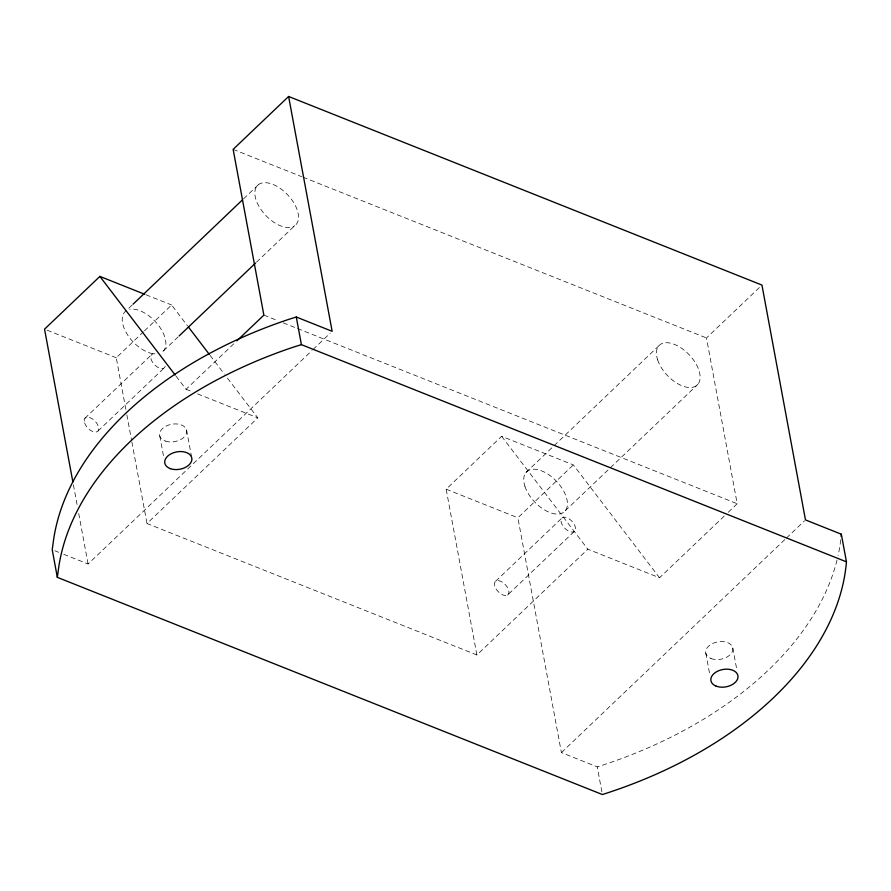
<?xml version="1.0" encoding="UTF-8"?>
<svg xmlns="http://www.w3.org/2000/svg" width="891" height="891" viewBox="0 0 891 891"><rect width="100%" height="100%" fill="white"/><g stroke="black" fill="none" stroke-linecap="round" stroke-linejoin="round"><path stroke-width="0.67" stroke-dasharray="4.46 3.34" d="M132.057 305.156L126.021 310.903A27.465 15.036 46.4 0 0 128.393 336.096A27.465 15.036 46.4 0 0 155.958 353.983M243.599 198.804L258.668 184.437M125.831 409.381L116.264 357.748L143.429 331.853M144.442 330.895L171.607 304.989L187.5 325.816M84.879 418.291L151.448 354.83M178.133 336.876L162.062 352.212A27.465 15.036 46.4 0 0 158.654 325.594A27.465 15.036 46.4 0 0 129.841 309.344M256.519 262.143L294.698 225.746A27.465 15.036 46.4 0 0 278.393 187.199A27.465 15.036 46.4 0 0 256.964 202.324A27.465 15.036 46.4 0 0 294.698 225.746M98.055 430.966L164.612 367.504M176.039 376.147L186.074 389.289L234.946 342.701M63.74 554.313L88.075 564.003L312.05 350.464M313.053 349.506L330.127 333.223M724.26 516.067L659.54 577.769L587.826 549.19L476.885 654.963L146.993 523.518L257.8 417.868L225.156 375.133M476.885 654.963L446.168 489.204L501.633 436.312L573.347 464.89L659.54 577.769M525.957 472.497L553.099 446.625M554.102 445.667L658.649 345.986M601.893 791.899L597.26 766.895L561.408 752.605L517.883 517.771L573.347 464.89M728.237 512.269L737.202 503.727L706.474 337.967L760.959 286.022M565.25 510.777L697.943 384.255M495.708 581.177L562.277 517.716M507.658 594.988A9.155 5.012 46.4 0 0 502.312 582.157A9.155 5.012 46.4 0 0 495.095 587.113A9.155 5.012 46.4 0 0 507.658 594.988L574.227 531.526A9.155 5.012 46.4 0 0 568.87 518.696A9.155 5.012 46.4 0 0 561.653 523.652A9.155 5.012 46.4 0 0 574.227 531.526M561.408 752.605L785.383 539.066M786.385 538.108L804.462 520.867M233.141 149.365L301.693 176.674M302.985 177.186L706.474 337.967M263.87 315.124L278.092 320.793M283.271 322.854L296.202 328.011M297.494 328.523L737.202 503.727M145.99 294.787L171.607 304.989M47.112 330.193L116.264 357.748M446.168 489.204L517.883 517.771M186.074 389.289L192.478 391.84M197.602 393.889L257.8 417.868M54.774 550.738L58.617 552.275M501.633 436.312L587.826 549.19M210.098 355.398L224.32 374.031M732.792 647.969L736.935 670.333M705.806 653.125L709.949 675.489M186.564 429.963L191.442 456.27M159.779 435.922L163.677 456.972M126.845 414.816L131.623 440.633M131.879 441.992L146.993 523.518M73.396 484.815L77.45 506.667M78.709 513.494L88.075 564.003M840.759 539.801A355.052 227.74 -10.5 0 1 838.075 555.55M837.017 560.049A355.052 227.74 -10.5 0 1 597.26 766.895M165.191 366.257A9.155 5.012 46.4 0 1 153.319 363.361A9.155 5.012 46.4 0 1 155.58 353.883M710.973 658.482A13.733 8.81 -10.5 0 0 732.77 650.296A13.733 8.81 -10.5 0 0 714.137 642.868A13.733 8.81 -10.5 0 0 710.973 658.482M165.358 441.067A13.733 8.81 -10.5 0 0 186.72 432.269A13.733 8.81 -10.5 0 0 167.43 425.486A13.733 8.81 -10.5 0 0 165.358 441.067M84.612 422.958A9.155 5.012 46.4 0 0 97.019 431.779A9.155 5.012 46.4 0 0 92.775 419.16A9.155 5.012 46.4 0 0 84.612 422.958M657.636 359.853A27.465 15.036 46.4 0 0 694.802 386.627A27.465 15.036 46.4 0 0 682.461 348.871A27.465 15.036 46.4 0 0 657.636 359.853M524.933 486.375A27.465 15.036 46.4 0 0 562.098 513.149A27.465 15.036 46.4 0 0 549.758 475.393A27.465 15.036 46.4 0 0 524.933 486.375"/><path stroke-width="1.34" d="M57.336 577.346L58.149 571.554A355.052 227.74 -10.5 0 1 293.963 346.955L301.403 344.65L846.45 561.831A355.052 227.74 -10.5 0 1 602.383 794.527L57.336 577.346L52.213 549.714L53.026 543.933A355.052 227.74 -10.5 0 1 288.851 319.334L296.28 317.018L332.143 331.307L288.617 96.473L761.95 285.075L805.475 519.91L841.327 534.199L846.45 561.831M144.71 294.275L99.881 276.41L44.55 329.169L72.895 482.087M288.617 96.473L233.141 149.365L263.87 315.124L236.939 340.796M133.06 304.199L242.586 199.762M179.147 335.918L255.517 263.101M188.335 326.908L209.262 354.306M99.881 276.41L175.204 375.044M296.28 317.018L301.403 344.65M841.327 534.199A355.052 227.74 -10.5 0 1 841.126 536.438M170.482 468.688A13.733 8.81 -10.5 0 0 191.843 459.89A13.733 8.81 -10.5 0 0 172.553 453.118A13.733 8.81 -10.5 0 0 170.482 468.688M716.097 686.115A13.733 8.81 -10.5 0 0 737.893 677.917A13.733 8.81 -10.5 0 0 719.26 670.5A13.733 8.81 -10.5 0 0 716.097 686.115"/></g></svg>
